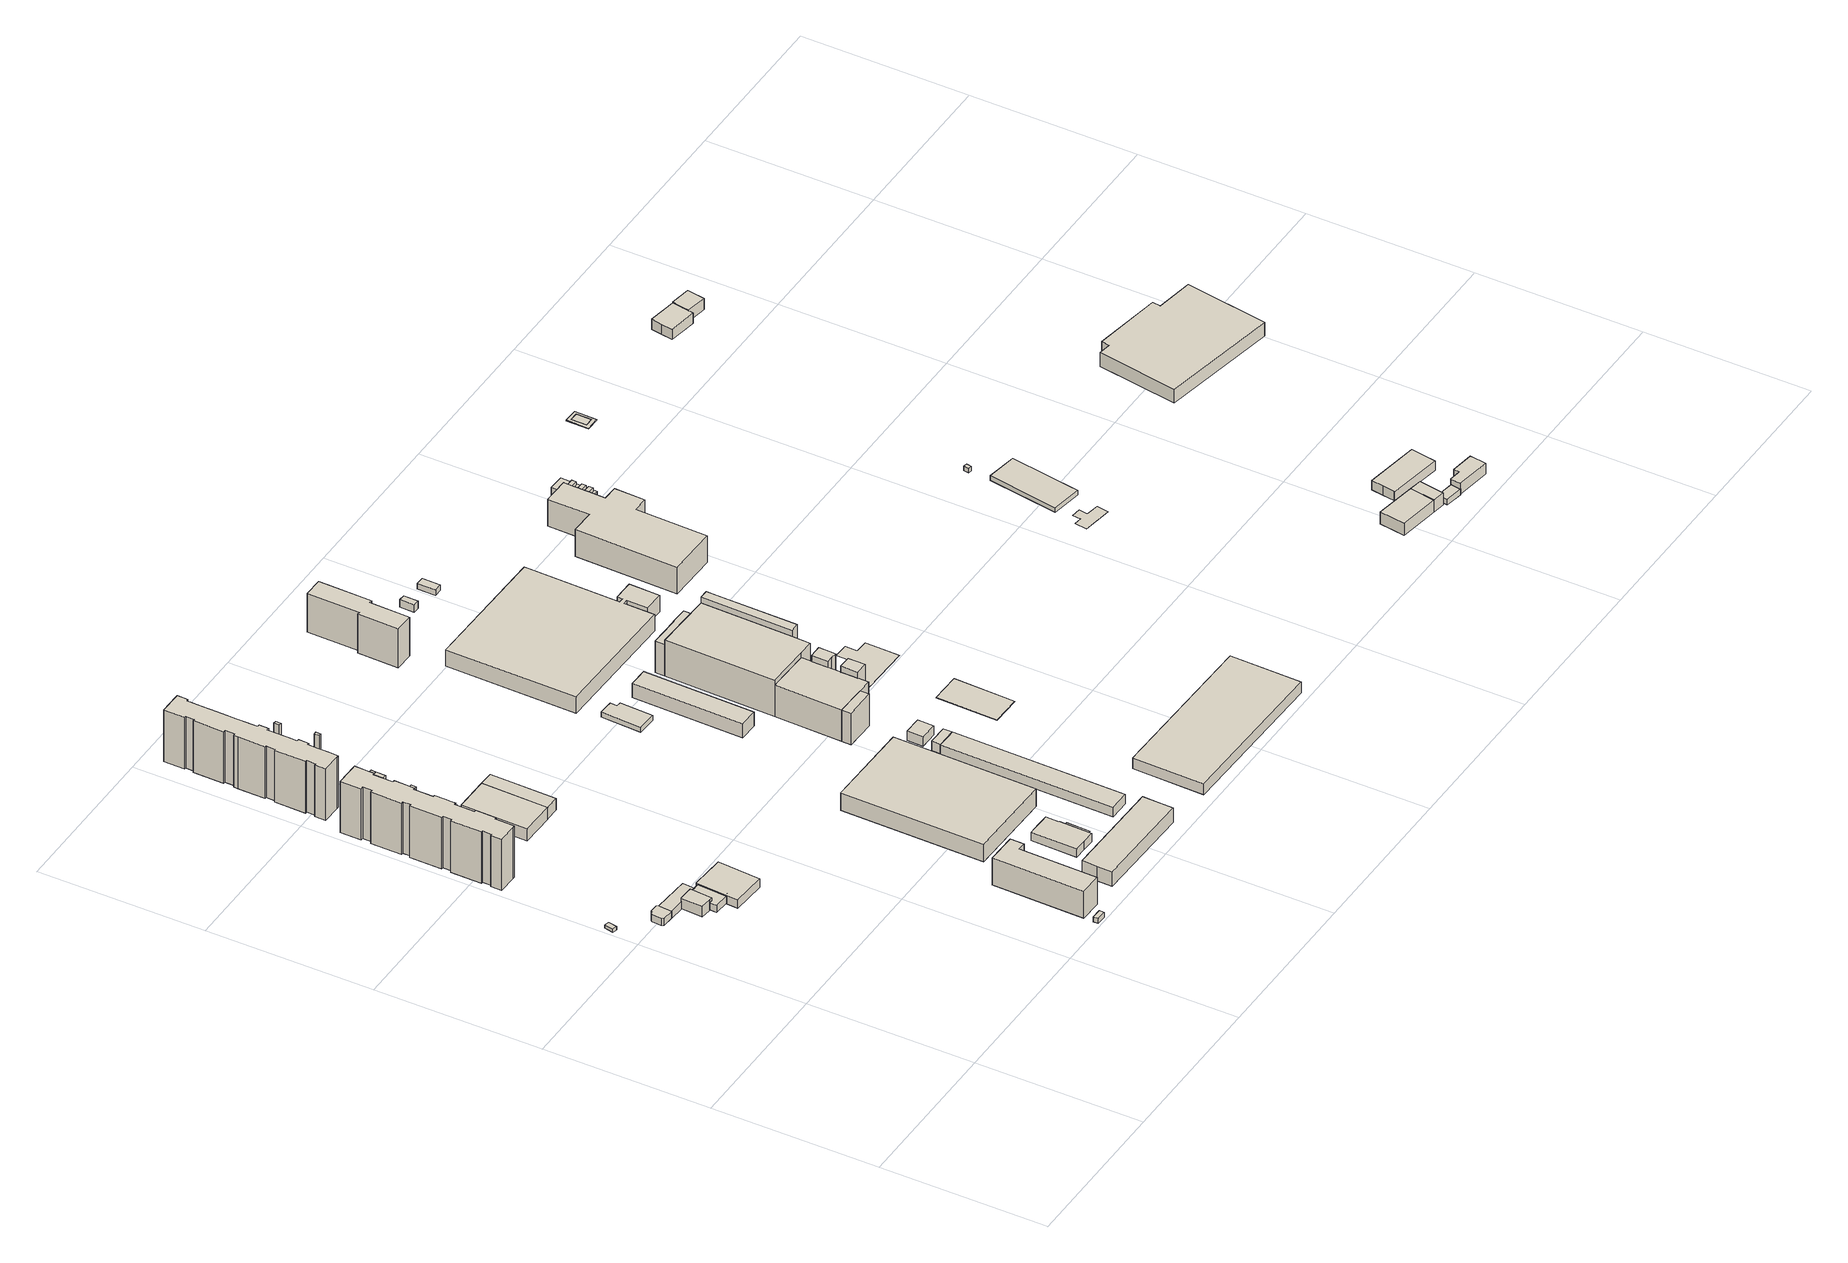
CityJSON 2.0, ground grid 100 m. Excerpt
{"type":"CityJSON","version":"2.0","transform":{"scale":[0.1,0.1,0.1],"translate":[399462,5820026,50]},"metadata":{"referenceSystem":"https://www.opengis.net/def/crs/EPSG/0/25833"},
"CityObjects":{
"building1":{"type":"Building","attributes":{"Gemeindeschluessel":"11000011","BezugspunktDach":"2200","function":"31001_2143","measuredHeight":2.21,"storeysAboveGround":1},"address":[{"country":"Germany","locality":"Berlin","thoroughfareNumber":"47 (1)","thoroughfareName":"Rhinstraße"}],"geometry":[{"type":"Solid","lod":"1","boundaries":[[[[0,1,2,3]],[[4,5,6,7]],[[4,7,3,2]],[[5,4,2,1]],[[6,5,1,0]],[[7,6,0,3]]]]}]},
"building2":{"type":"Building","attributes":{"Gemeindeschluessel":"11000011","BezugspunktDach":"2200","function":"51009_1610","measuredHeight":4.55,"storeysAboveGround":0},"address":[{"country":"Germany","locality":"Berlin"}],"geometry":[{"type":"Solid","lod":"1","boundaries":[[[[8,9,10,11,12,13,14,15,16]],[[17,18,19,20,21,22,23,24,25]],[[17,25,16,15]],[[18,17,15,14]],[[19,18,14,13]],[[20,19,13,12]],[[21,20,12,11]],[[22,21,11,10]],[[23,22,10,9]],[[24,23,9,8]],[[25,24,8,16]]]]}]},
"building3":{"type":"Building","attributes":{"Gemeindeschluessel":"11000011","function":"31001_2130"},"address":[{"country":"Germany","locality":"Berlin","thoroughfareNumber":"47","thoroughfareName":"Rhinstraße"}],"children":["building3-1","building3-2","building3-3","building3-4"]},
"building3-1":{"type":"BuildingPart","attributes":{"BezugspunktDach":"2200","measuredHeight":4.66,"storeysAboveGround":2},"parents":["building3"],"geometry":[{"type":"Solid","lod":"1","boundaries":[[[[26,27,28,29,30,31,32,33,34,35,36,37]],[[38,39,40,41,42,43,44,45,46,47,48,49]],[[38,49,37,50,51,36]],[[39,38,36,35]],[[40,39,35,34]],[[41,40,34,33]],[[42,41,33,32]],[[43,42,32,31]],[[44,43,31,30]],[[45,44,30,29]],[[46,45,29,28]],[[47,46,28,27]],[[48,47,27,26]],[[49,48,26,37]],[[36,51,50,37]]]]}]},
"building3-2":{"type":"BuildingPart","attributes":{"BezugspunktDach":"2200","measuredHeight":4.75,"storeysAboveGround":2},"parents":["building3"],"geometry":[{"type":"MultiSurface","lod":"1","boundaries":[[[52,53,54,55,56,10,9]],[[57,58,59,60,61,62,63]],[[57,63,9,10]],[[58,57,10,56]],[[59,58,56,55]],[[60,59,64,65]],[[61,60,66,67]],[[62,61,53,67,68]],[[63,62,52,9]],[[65,64,55,54]],[[67,66,54,53]],[[68,67,53,52]]]}]},
"building3-3":{"type":"BuildingPart","attributes":{"BezugspunktDach":"2200","measuredHeight":4.59,"storeysAboveGround":2},"parents":["building3"],"geometry":[{"type":"MultiSurface","lod":"1","boundaries":[[[37,36,69,70,71,72,73]],[[74,75,65,64,51,50,76]],[[74,76,73,72]],[[55,54,65,70,69]],[[51,64,69,36]],[[76,50,37,73]],[[75,74,72,71]],[[65,75,77,71,70]],[[64,65,54,55]],[[50,51,36,37]]]}]},
"building3-4":{"type":"BuildingPart","attributes":{"BezugspunktDach":"2200","measuredHeight":6.8,"storeysAboveGround":2},"parents":["building3"],"geometry":[{"type":"MultiSurface","lod":"1","boundaries":[[[78,79,80,81,82,83]],[[68,67,66,84,85,86]],[[68,86,83,82]],[[53,52,82,81]],[[66,54,53,67,81,80]],[[71,70,80,79]],[[84,66,65,75]],[[72,71,79,78]],[[85,84,75,74]],[[86,85,78,83]],[[87,67,68,52,53]],[[67,53,54,66]],[[75,65,70,71]],[[74,75,71,72]]]}]},
"building4":{"type":"Building","attributes":{"Gemeindeschluessel":"11000011","BezugspunktDach":"2200","function":"51009_1610","measuredHeight":26.78,"storeysAboveGround":0},"address":[{"country":"Germany","locality":"Berlin"}],"geometry":[{"type":"Solid","lod":"1","boundaries":[[[[88,89,90,91]],[[92,93,94,95]],[[92,95,91,90]],[[93,92,90,89]],[[94,93,89,88]],[[95,94,88,91]]]]}]},
"building5":{"type":"Building","attributes":{"Gemeindeschluessel":"11000011","BezugspunktDach":"2200","function":"51009_1610","measuredHeight":4.54,"storeysAboveGround":0},"address":[{"country":"Germany","locality":"Berlin"}],"geometry":[{"type":"Solid","lod":"1","boundaries":[[[[29,32,31,30]],[[96,97,98,99]],[[96,99,30,31]],[[97,96,31,32]],[[98,97,32,29]],[[99,98,29,30]]]]}]},
"building6":{"type":"Building","attributes":{"Gemeindeschluessel":"11000011","BezugspunktDach":"2200","function":"31001_1120","measuredHeight":33.83,"storeysAboveGround":11},"address":[{"country":"Germany","locality":"Berlin","thoroughfareNumber":"51, 53, 55, 57","thoroughfareName":"Rhinstraße"}],"geometry":[{"type":"Solid","lod":"1","boundaries":[[[[100,101,102,103,104,105,106,107,108,109,110,111,112,113,114,115,116,117,118,119,120,121,122,123,124,125,126,127,128,129,130,131,132,133,134,135,136,137,138,139,140,141,142,143,144,145,146,147]],[[148,149,150,151,152,153,154,155,156,157,158,159,160,161,162,163,164,165,166,167,168,169,170,171,172,173,174,175,176,177,178,179,180,181,182,183,184,185,186,187,188,189,190,191,192,193,194,195]],[[148,195,147,146]],[[149,148,146,145]],[[150,149,145,144]],[[151,150,144,143]],[[152,151,143,142]],[[153,152,142,141]],[[154,153,141,140]],[[155,154,140,139]],[[156,155,139,138]],[[157,156,138,137]],[[158,157,137,136]],[[159,158,136,135]],[[160,159,135,134]],[[161,160,134,133]],[[162,161,133,132]],[[163,162,132,131]],[[164,163,131,130]],[[165,164,130,129]],[[166,165,129,128]],[[167,166,128,127]],[[168,167,127,126]],[[169,168,126,125]],[[170,169,125,124]],[[171,170,124,123]],[[172,171,123,122]],[[173,172,122,121]],[[174,173,121,120]],[[175,174,120,119]],[[176,175,119,118]],[[177,176,118,117]],[[178,177,117,116]],[[179,178,116,115]],[[180,179,115,114]],[[181,180,114,113]],[[182,181,113,112]],[[183,182,112,111]],[[184,183,111,110]],[[185,184,110,109]],[[186,185,109,108]],[[187,186,108,107]],[[188,187,107,106]],[[189,188,106,105]],[[190,189,105,104]],[[191,190,104,103]],[[192,191,103,102]],[[193,192,102,101]],[[194,193,101,100]],[[195,194,100,147]]]]}]},
"building7":{"type":"Building","attributes":{"Gemeindeschluessel":"11000011","BezugspunktDach":"2200","function":"51009_1610","measuredHeight":31.46,"storeysAboveGround":0},"address":[{"country":"Germany","locality":"Berlin"}],"geometry":[{"type":"Solid","lod":"1","boundaries":[[[[196,197,198,199]],[[200,201,202,203]],[[200,203,199,198]],[[201,200,198,197]],[[202,201,197,196]],[[203,202,196,199]]]]}]},
"building8":{"type":"Building","attributes":{"Gemeindeschluessel":"11000011","BezugspunktDach":"2200","function":"51009_1610","measuredHeight":5.74,"storeysAboveGround":0},"address":[{"country":"Germany","locality":"Berlin"}],"geometry":[{"type":"Solid","lod":"1","boundaries":[[[[204,205,206,207]],[[208,209,210,211]],[[208,211,207,206]],[[209,208,206,205]],[[210,209,205,204]],[[211,210,204,207]]]]}]},
"building9":{"type":"Building","attributes":{"Gemeindeschluessel":"11000011","BezugspunktDach":"2200","function":"51009_1610","measuredHeight":33.7,"storeysAboveGround":0},"address":[{"country":"Germany","locality":"Berlin"}],"geometry":[{"type":"Solid","lod":"1","boundaries":[[[[212,213,119,118]],[[214,215,216,217]],[[214,217,118,119]],[[215,214,119,213]],[[216,215,213,212]],[[217,216,212,118]]]]}]},
"building10":{"type":"Building","attributes":{"Gemeindeschluessel":"11000011","BezugspunktDach":"2200","function":"31001_2520","measuredHeight":33.81,"storeysAboveGround":1},"address":[{"country":"Germany","locality":"Berlin","thoroughfareNumber":"51 (1)","thoroughfareName":"Rhinstraße"}],"geometry":[{"type":"Solid","lod":"1","boundaries":[[[[218,219,220,221,222]],[[223,224,225,226,227]],[[223,227,222,221]],[[224,223,221,220]],[[225,224,220,219]],[[226,225,219,218]],[[227,226,218,222]]]]}]},
"building11":{"type":"Building","attributes":{"Gemeindeschluessel":"11000011","BezugspunktDach":"2200","function":"51009_1610","measuredHeight":33.87,"storeysAboveGround":0},"address":[{"country":"Germany","locality":"Berlin"}],"geometry":[{"type":"Solid","lod":"1","boundaries":[[[[219,228,229,220]],[[168,230,231,169]],[[168,169,220,229]],[[230,168,229,228]],[[231,230,228,219]],[[169,231,219,220]]]]}]},
"building12":{"type":"Building","attributes":{"Gemeindeschluessel":"11000010","BezugspunktDach":"2200","function":"31001_2000","measuredHeight":3.22,"storeysAboveGround":1},"address":[{"country":"Germany","locality":"Berlin","thoroughfareNumber":"64 (12)","thoroughfareName":"Rhinstraße"}],"geometry":[{"type":"Solid","lod":"1","boundaries":[[[[232,233,234,235]],[[236,237,238,239]],[[236,239,235,234]],[[237,236,234,233]],[[238,237,233,232]],[[239,238,232,235]]]]}]},
"building13":{"type":"Building","attributes":{"Gemeindeschluessel":"11000011","BezugspunktDach":"2200","function":"51009_1610","measuredHeight":41.25,"storeysAboveGround":0},"address":[{"country":"Germany","locality":"Berlin"}],"geometry":[{"type":"Solid","lod":"1","boundaries":[[[[240,241,242,243]],[[244,245,246,247]],[[244,247,243,242]],[[245,244,242,241]],[[246,245,241,240]],[[247,246,240,243]]]]}]},
"building14":{"type":"Building","attributes":{"Gemeindeschluessel":"11000011","BezugspunktDach":"2200","function":"31001_1120","measuredHeight":34.05,"storeysAboveGround":11},"address":[{"country":"Germany","locality":"Berlin","thoroughfareNumber":"71, 73, 75, 77","thoroughfareName":"Rhinstraße"}],"geometry":[{"type":"MultiSurface","lod":"1","boundaries":[[[248,249,250,251,252,253,254,255,256,257,258,259,260,261,262,263,264,265,266,267,268,269,270,271,272,273,274,275,276,277,278,279,280,281,282,283,284,285,286,287,288,289,290,291]],[[292,293,294,295,296,297,298,299,300,301,302,303,304,305,306,307,308,309,310,311,312,313,314,315,316,317,318,319,320,321,322,323,324,325,326,327,328,329,330,331,332,333,334,335]],[[292,335,291,290]],[[293,292,290,289]],[[294,293,289,288]],[[295,294,288,287]],[[296,295,287,286]],[[297,296,286,285]],[[298,297,285,284]],[[299,298,284,283]],[[300,299,283,282]],[[301,300,282,281]],[[302,301,281,280]],[[303,302,280,279]],[[304,303,279,278]],[[305,304,278,277]],[[306,305,277,276]],[[307,306,276,275]],[[308,307,275,274]],[[309,308,274,273]],[[310,309,273,272]],[[311,310,272,271]],[[312,311,271,270]],[[313,312,270,269]],[[314,313,269,268]],[[315,314,268,267]],[[316,315,267,266]],[[317,316,266,265]],[[318,317,265,264]],[[319,318,264,263]],[[320,319,263,262]],[[321,320,262,261]],[[322,321,261,260]],[[323,322,260,259]],[[324,259,258]],[[325,324,258,257]],[[326,325,257,256]],[[327,326,256,255]],[[328,327,255,254]],[[329,328,254,253]],[[330,329,253,252]],[[331,330,252,251]],[[332,331,251,250]],[[333,332,250,249]],[[334,333,249,248]],[[335,334,248,291]]]}]},
"building15":{"type":"Building","attributes":{"Gemeindeschluessel":"11000010","BezugspunktDach":"2200","function":"31001_2100","measuredHeight":17.52,"storeysAboveGround":5},"address":[{"country":"Germany","locality":"Berlin","thoroughfareNumber":"66","thoroughfareName":"Rhinstraße"}],"geometry":[{"type":"Solid","lod":"1","boundaries":[[[[336,337,338,339,340,341]],[[342,343,344,345,346,347]],[[342,347,341,340]],[[343,342,340,339]],[[344,343,339,338]],[[345,344,338,337]],[[346,345,337,336]],[[347,346,336,341]]]]}]},
"building16":{"type":"Building","attributes":{"Gemeindeschluessel":"11000011","BezugspunktDach":"2200","function":"51009_1610","measuredHeight":38.99,"storeysAboveGround":0},"address":[{"country":"Germany","locality":"Berlin"}],"geometry":[{"type":"Solid","lod":"1","boundaries":[[[[348,349,350,351]],[[352,353,354,355]],[[352,355,351,350]],[[353,352,350,349]],[[354,353,349,348]],[[355,354,348,351]]]]}]},
"building17":{"type":"Building","attributes":{"Gemeindeschluessel":"11000011","function":"31001_2054"},"address":[{"country":"Germany","locality":"Berlin","thoroughfareNumber":"49","thoroughfareName":"Rhinstraße"}],"children":["building17-1","building17-2"]},
"building17-1":{"type":"BuildingPart","attributes":{"BezugspunktDach":"2200","measuredHeight":7.54,"storeysAboveGround":2},"parents":["building17"],"geometry":[{"type":"Solid","lod":"1","boundaries":[[[[356,357,358,359]],[[360,361,362,363]],[[361,360,358,357]],[[362,361,357,356]],[[363,362,356,359]],[[363,359,358,360]]]]}]},
"building17-2":{"type":"BuildingPart","attributes":{"BezugspunktDach":"2200","measuredHeight":7.82,"storeysAboveGround":2},"parents":["building17"],"geometry":[{"type":"MultiSurface","lod":"1","boundaries":[[[359,358,364,365]],[[366,367,368,369]],[[366,369,365,364]],[[367,366,364,358]],[[368,367,360,363]],[[369,368,359,365]],[[363,360,358,359]]]}]},
"building18":{"type":"Building","attributes":{"Gemeindeschluessel":"11000010","BezugspunktDach":"2200","function":"31001_2100","measuredHeight":10.43,"storeysAboveGround":1},"address":[{"country":"Germany","locality":"Berlin","thoroughfareNumber":"66 (3)","thoroughfareName":"Rhinstraße"}],"geometry":[{"type":"Solid","lod":"1","boundaries":[[[[370,371,372,373,374,375]],[[376,377,378,379,380,381]],[[376,381,375,374]],[[377,376,374,373]],[[378,377,373,372]],[[379,378,372,371]],[[380,379,371,370]],[[381,380,370,375]]]]}]},
"building19":{"type":"Building","attributes":{"Gemeindeschluessel":"11000010","function":"31001_2100"},"address":[{"country":"Germany","locality":"Berlin","thoroughfareNumber":"66 (4)","thoroughfareName":"Rhinstraße"}],"children":["building19-1","building19-2"]},
"building19-1":{"type":"BuildingPart","attributes":{"BezugspunktDach":"2200","measuredHeight":6.29,"storeysAboveGround":1},"parents":["building19"],"geometry":[{"type":"Solid","lod":"1","boundaries":[[[[382,383,384,385,386,387,388,389,390]],[[391,392,393,394,395,396,397,398,399]],[[391,399,390,389]],[[392,391,389,388]],[[393,392,388,387]],[[394,393,387,386]],[[395,394,386,385]],[[396,400,401,395,385,384]],[[397,396,384,383]],[[398,397,383,382]],[[399,398,382,390]],[[395,401,400,396]]]]}]},
"building19-2":{"type":"BuildingPart","attributes":{"BezugspunktDach":"2200","measuredHeight":0.17,"storeysAboveGround":1},"parents":["building19"],"geometry":[{"type":"Solid","lod":"1","boundaries":[[[[402,403,401,400]],[[395,404,405,396]],[[404,395,401,403]],[[405,404,403,402]],[[396,405,402,400]],[[396,400,401,395]]]]}]},
"building20":{"type":"Building","attributes":{"Gemeindeschluessel":"11000010","BezugspunktDach":"2200","function":"31001_2100","measuredHeight":11.47,"storeysAboveGround":1},"address":[{"country":"Germany","locality":"Berlin","thoroughfareNumber":"70 (30)","thoroughfareName":"Rhinstraße"}],"geometry":[{"type":"Solid","lod":"1","boundaries":[[[[406,407,408,409]],[[410,411,412,413]],[[410,413,409,408]],[[411,410,408,407]],[[412,411,407,406]],[[413,412,406,409]]]]}]},
"building21":{"type":"Building","attributes":{"Gemeindeschluessel":"11000010","function":"31001_2100"},"address":[{"country":"Germany","locality":"Berlin","thoroughfareNumber":"70 (32)","thoroughfareName":"Rhinstraße"}],"children":["building21-1","building21-2"]},
"building21-1":{"type":"BuildingPart","attributes":{"BezugspunktDach":"2200","measuredHeight":6.16,"storeysAboveGround":2},"parents":["building21"],"geometry":[{"type":"Solid","lod":"1","boundaries":[[[[414,415,416,417]],[[418,419,420,421]],[[418,421,417,416]],[[419,418,416,415]],[[420,419,415,414]],[[421,420,414,417]]]]}]},
"building21-2":{"type":"BuildingPart","attributes":{"BezugspunktDach":"2200","measuredHeight":6.32,"storeysAboveGround":2},"parents":["building21"],"geometry":[{"type":"MultiSurface","lod":"1","boundaries":[[[422,414,417,423,424]],[[425,426,427,428,429]],[[425,429,424,423]],[[426,425,423,417]],[[427,426,421,420]],[[428,427,414,422]],[[429,428,422,424]],[[420,421,417,414]]]}]},
"building22":{"type":"Building","attributes":{"Gemeindeschluessel":"11000010","BezugspunktDach":"2200","function":"31001_2000","measuredHeight":3.33,"storeysAboveGround":1},"address":[{"country":"Germany","locality":"Berlin","thoroughfareNumber":"70 (10)","thoroughfareName":"Rhinstraße"}],"geometry":[{"type":"Solid","lod":"1","boundaries":[[[[430,431,432,433,434,435]],[[436,437,438,439,440,441]],[[436,441,435,434]],[[437,436,434,433]],[[438,437,433,432]],[[439,438,432,431]],[[440,439,431,430]],[[441,440,430,435]]]]}]},
"building23":{"type":"Building","attributes":{"Gemeindeschluessel":"11000010","BezugspunktDach":"2200","function":"31001_2100","measuredHeight":9.22,"storeysAboveGround":1},"address":[{"country":"Germany","locality":"Berlin","thoroughfareNumber":"70 (5)","thoroughfareName":"Rhinstraße"}],"geometry":[{"type":"Solid","lod":"1","boundaries":[[[[442,443,444,445]],[[446,447,448,449]],[[446,449,445,444]],[[447,446,444,443]],[[448,447,443,442]],[[449,448,442,445]]]]}]},
"building24":{"type":"Building","attributes":{"Gemeindeschluessel":"11000010","BezugspunktDach":"2200","function":"31001_2523","measuredHeight":6.08,"storeysAboveGround":1},"address":[{"country":"Germany","locality":"Berlin","thoroughfareNumber":"70 (31)","thoroughfareName":"Rhinstraße"}],"geometry":[{"type":"Solid","lod":"1","boundaries":[[[[450,451,452,453]],[[454,455,456,457]],[[454,457,453,452]],[[455,454,452,451]],[[456,455,451,450]],[[457,456,450,453]]]]}]},
"building25":{"type":"Building","attributes":{"Gemeindeschluessel":"11000010","BezugspunktDach":"2200","function":"31001_2100","measuredHeight":25.6,"storeysAboveGround":8},"address":[{"country":"Germany","locality":"Berlin","thoroughfareNumber":"72","thoroughfareName":"Rhinstraße"}],"geometry":[{"type":"Solid","lod":"1","boundaries":[[[[458,459,460,461,462,463,464,465,466]],[[467,468,469,470,471,472,473,474,475]],[[467,475,466,465]],[[468,467,465,464]],[[469,468,464,463]],[[470,469,463,462]],[[471,470,462,461]],[[472,471,461,460]],[[473,472,460,459]],[[474,473,459,458]],[[475,474,458,466]]]]}]},
"building26":{"type":"Building","attributes":{"Gemeindeschluessel":"11000010","BezugspunktDach":"2200","function":"51009_1610","measuredHeight":2.97,"storeysAboveGround":0},"address":[{"country":"Germany","locality":"Berlin"}],"geometry":[{"type":"Solid","lod":"1","boundaries":[[[[476,477,478,479]],[[480,481,482,483]],[[480,483,479,478]],[[481,480,478,477]],[[482,481,477,476]],[[483,482,476,479]]]]}]},
"building27":{"type":"Building","attributes":{"Gemeindeschluessel":"11000010","function":"31001_2100"},"address":[{"country":"Germany","locality":"Berlin","thoroughfareNumber":"70 (1)","thoroughfareName":"Rhinstraße"}],"children":["building27-1","building27-2","building27-3","building27-4","building27-5","building27-6","building27-7"]},
"building27-1":{"type":"BuildingPart","attributes":{"BezugspunktDach":"2200","measuredHeight":23.74,"storeysAboveGround":1},"parents":["building27"],"geometry":[{"type":"MultiSurface","lod":"1","boundaries":[[[484,485,486,487,488,489,490]],[[491,492,493,494,495,496,497]],[[491,497,490,489]],[[498,499,491,489,488]],[[493,492,488,487]],[[495,494,486,485]],[[496,495,485,484]],[[500,501,496,484,490]],[[492,491,499,498]],[[494,493,487,486]],[[497,496,501,500]]]}]},
"building27-2":{"type":"BuildingPart","attributes":{"BezugspunktDach":"2200","measuredHeight":27.8,"storeysAboveGround":1},"parents":["building27"],"geometry":[{"type":"MultiSurface","lod":"1","boundaries":[[[502,503,504,505,506,507]],[[493,508,509,510,511,494]],[[487,486,507,506]],[[508,493,506,505]],[[509,508,505,504]],[[510,509,504,503]],[[511,510,503,502]],[[494,511,502,507]],[[493,494,486,487]]]}]},
"building27-3":{"type":"BuildingPart","attributes":{"BezugspunktDach":"2200","measuredHeight":20.97,"storeysAboveGround":1},"parents":["building27"],"geometry":[{"type":"Solid","lod":"1","boundaries":[[[[498,512,513,514,515,499]],[[516,517,518,519,492,491]],[[516,491,499,515]],[[517,516,515,514]],[[518,517,514,513]],[[519,518,513,512]],[[492,519,512,498]],[[492,498,499,491]]]]}]},
"building27-4":{"type":"BuildingPart","attributes":{"BezugspunktDach":"2200","measuredHeight":20.88,"storeysAboveGround":1},"parents":["building27"],"geometry":[{"type":"Solid","lod":"1","boundaries":[[[[520,521,522,523]],[[524,525,526,527]],[[524,527,523,522]],[[526,525,521,520]],[[527,526,520,523]],[[525,524,522,521]]]]}]},
"building27-5":{"type":"BuildingPart","attributes":{"BezugspunktDach":"2200","measuredHeight":24.6,"storeysAboveGround":1},"parents":["building27"],"geometry":[{"type":"MultiSurface","lod":"1","boundaries":[[[528,529,530,531]],[[532,533,534,535]],[[532,536,537,535,531,530]],[[533,532,530,529]],[[534,533,529,528]],[[535,534,528,531]],[[535,537,531]],[[535,537,536,532]]]}]},
"building27-6":{"type":"BuildingPart","attributes":{"BezugspunktDach":"2200","measuredHeight":25.73,"storeysAboveGround":1},"parents":["building27"],"geometry":[{"type":"MultiSurface","lod":"1","boundaries":[[[538,539,540,541,542]],[[543,544,545,546,547]],[[548,549,542,541]],[[544,543,541,540]],[[545,544,540,539]],[[546,545,539,538]],[[547,546,538,542]],[[543,547,550,549,548]]]}]},
"building27-7":{"type":"BuildingPart","attributes":{"BezugspunktDach":"2200","measuredHeight":20.88,"storeysAboveGround":1},"parents":["building27"],"geometry":[{"type":"MultiSurface","lod":"1","boundaries":[[[521,551,537,536,552,549,548,501,500,522]],[[497,496,543,547,553,532,535,554,525,524]],[[497,524,522,500]],[[543,496,501,548]],[[553,549,552]],[[532,553,552,536]],[[554,535,537,551]],[[525,554,551,521]],[[497,500,501,496]],[[547,543,548,549]],[[532,536,537,535]],[[524,525,521,522]]]}]},
"building28":{"type":"Building","attributes":{"Gemeindeschluessel":"11000010","BezugspunktDach":"2200","function":"31001_2100","measuredHeight":10.73,"storeysAboveGround":1},"address":[{"country":"Germany","locality":"Berlin","thoroughfareNumber":"70","thoroughfareName":"Rhinstraße"}],"geometry":[{"type":"Solid","lod":"1","boundaries":[[[[555,556,557,558,559,560,561,562,563,564,565,566]],[[567,568,569,570,571,572,573,574,575,576,577,578]],[[567,578,566,565]],[[568,567,565,564]],[[569,568,564,563]],[[570,569,563,562]],[[571,570,562,561]],[[572,571,561,560]],[[573,572,560,559]],[[574,573,559,558]],[[575,574,558,557]],[[576,575,557,556]],[[577,576,556,555]],[[578,577,555,566]]]]}]},
"building29":{"type":"Building","attributes":{"Gemeindeschluessel":"11000010","BezugspunktDach":"2200","function":"31001_2100","measuredHeight":0.297,"storeysAboveGround":1},"address":[{"country":"Germany","locality":"Berlin","thoroughfareNumber":"70 (33)","thoroughfareName":"Rhinstraße"}],"geometry":[{"type":"Solid","lod":"1","boundaries":[[[[579,580,581,582]],[[583,584,585,586]],[[583,586,582,581]],[[584,583,581,580]],[[585,584,580,579]],[[586,585,579,582]]]]}]},
"building30":{"type":"Building","attributes":{"Gemeindeschluessel":"11000010","BezugspunktDach":"2200","function":"31001_2100","measuredHeight":7.09,"storeysAboveGround":1},"address":[{"country":"Germany","locality":"Berlin","thoroughfareNumber":"66 (2)","thoroughfareName":"Rhinstraße"}],"geometry":[{"type":"Solid","lod":"1","boundaries":[[[[587,588,589,590]],[[591,592,593,594]],[[591,594,590,589]],[[592,591,589,588]],[[593,592,588,587]],[[594,593,587,590]]]]}]},
"building31":{"type":"Building","attributes":{"Gemeindeschluessel":"11000010","BezugspunktDach":"2200","function":"31001_2000","measuredHeight":4.85,"storeysAboveGround":1},"address":[{"country":"Germany","locality":"Berlin","thoroughfareNumber":"70 (25)","thoroughfareName":"Rhinstraße"}],"geometry":[{"type":"Solid","lod":"1","boundaries":[[[[595,596,597,598]],[[599,600,601,602]],[[599,602,598,597]],[[600,599,597,596]],[[601,600,596,595]],[[602,601,595,598]]]]}]},
"building32":{"type":"Building","attributes":{"Gemeindeschluessel":"11000010","BezugspunktDach":"2200","function":"31001_2100","measuredHeight":0.09,"storeysAboveGround":1},"address":[{"country":"Germany","locality":"Berlin","thoroughfareNumber":"70 (4)","thoroughfareName":"Rhinstraße"}],"geometry":[{"type":"Solid","lod":"1","boundaries":[[[[603,604,605,606,607,608,609,610,611,612]],[[613,614,615,616,617,618,619,620,621,622]],[[613,622,612,611]],[[614,613,611,610]],[[615,614,610,609]],[[616,615,609,608]],[[617,616,608,607]],[[618,617,607,606]],[[619,618,606,605]],[[620,619,605,604]],[[621,620,604,603]],[[622,621,603,612]]]]}]},
"building33":{"type":"Building","attributes":{"Gemeindeschluessel":"11000010","BezugspunktDach":"2200","function":"51009_1610","measuredHeight":0.39,"storeysAboveGround":0},"address":[{"country":"Germany","locality":"Berlin"}],"geometry":[{"type":"Solid","lod":"1","boundaries":[[[[623,624,625,626]],[[509,627,628,510]],[[509,510,626,625]],[[627,509,625,624]],[[628,627,624,623]],[[510,628,623,626]]]]}]},
"building34":{"type":"Building","attributes":{"Gemeindeschluessel":"11000010","BezugspunktDach":"2200","function":"31001_2000","measuredHeight":4.83,"storeysAboveGround":1},"address":[{"country":"Germany","locality":"Berlin","thoroughfareNumber":"70 (14)","thoroughfareName":"Rhinstraße"}],"geometry":[{"type":"Solid","lod":"1","boundaries":[[[[629,630,631,632,633,634]],[[635,636,637,638,639,640]],[[635,640,634,633]],[[636,635,633,632]],[[637,636,632,631]],[[638,637,631,630]],[[639,638,630,629]],[[640,639,629,634]]]]}]},
"building35":{"type":"Building","attributes":{"Gemeindeschluessel":"11000010","BezugspunktDach":"2200","function":"31001_2000","measuredHeight":3.7,"storeysAboveGround":1},"address":[{"country":"Germany","locality":"Berlin","thoroughfareNumber":"70 (24)","thoroughfareName":"Rhinstraße"}],"geometry":[{"type":"Solid","lod":"1","boundaries":[[[[641,642,643,644]],[[645,646,647,648]],[[645,648,644,643]],[[646,645,643,642]],[[647,646,642,641]],[[648,647,641,644]]]]}]},
"building36":{"type":"Building","attributes":{"name":"Umspannwerk Lichtenberg","Gemeindeschluessel":"11000010","function":"31001_2522"},"address":[{"country":"Germany","locality":"Berlin","thoroughfareNumber":"26A","thoroughfareName":"Allee der Kosmonauten"}],"children":["building36-1","building36-2"]},
"building36-1":{"type":"BuildingPart","attributes":{"BezugspunktDach":"2200","measuredHeight":17.63,"storeysAboveGround":5},"parents":["building36"],"geometry":[{"type":"MultiSurface","lod":"1","boundaries":[[[649,650,651,652,653,654,655,656,657,658,659,660,661,662,663,664,665,666]],[[667,668,669,670,671,672,673,674,675,676,677,678,679,680,681,682,683,684]],[[667,684,666,665]],[[668,667,665,664]],[[669,668,664,663]],[[670,669,663,662]],[[685,686,662,661]],[[671,670,687,688]],[[689,685,661,660]],[[672,671,688,690]],[[691,689,660,659]],[[673,672,692,690,693]],[[694,691,695,659,658]],[[674,673,693,696]],[[697,694,658,657]],[[675,674,698,696,699]],[[700,701,697,657,656]],[[702,676,675,699,703]],[[704,705,677,676,656,655],[702,705,704,700]],[[706,704,705,707,678,677,655,654]],[[679,678,654,653]],[[680,679,653,652]],[[681,680,652,651]],[[682,681,651,650]],[[683,682,650,649]],[[684,683,649,666]],[[688,687,686,685]],[[690,688,685,689]],[[693,690,692,689,691]],[[708,696,694]],[[699,696,698,694,697]],[[702,703,701,700]],[[704,705,702,700]],[[707,705,704,706]]]}]},
"building36-2":{"type":"BuildingPart","attributes":{"BezugspunktDach":"2200","measuredHeight":13.91,"storeysAboveGround":5},"parents":["building36"],"geometry":[{"type":"MultiSurface","lod":"1","boundaries":[[[685,689,691,694,697,701,700,704,706,709,710,711,712,713,714,686]],[[715,716,717,718,719,720,707,705,702,703,699,696,693,690,688,687]],[[715,687,686,714]],[[716,715,714,713]],[[717,716,713,712]],[[718,717,712,711]],[[719,718,711,710]],[[720,719,710,709]],[[707,720,709,706]],[[707,706,704,705]],[[702,705,721,704,700]],[[703,702,722,700,701]],[[703,701,697,699]],[[698,696,699,697,694]],[[693,696,694,691]],[[690,693,691,689]],[[690,692,689,685,688]],[[687,688,685,686]]]}]},
"building37":{"type":"Building","attributes":{"Gemeindeschluessel":"11000010","BezugspunktDach":"2200","function":"51009_1610","measuredHeight":13.96,"storeysAboveGround":0},"address":[{"country":"Germany","locality":"Berlin"}],"geometry":[{"type":"Solid","lod":"1","boundaries":[[[[723,724,725,726]],[[702,727,728,705]],[[702,705,726,725]],[[727,702,725,724]],[[728,727,724,723]],[[705,728,723,726]]]]}]},
"building38":{"type":"Building","attributes":{"Gemeindeschluessel":"11000010","BezugspunktDach":"2200","function":"51009_1610","measuredHeight":13.9,"storeysAboveGround":0},"address":[{"country":"Germany","locality":"Berlin"}],"geometry":[{"type":"Solid","lod":"1","boundaries":[[[[729,730,731,732]],[[696,733,734,699]],[[696,699,732,731]],[[733,696,731,730]],[[734,733,730,729]],[[699,734,729,732]]]]}]},
"building39":{"type":"Building","attributes":{"Gemeindeschluessel":"11000010","BezugspunktDach":"2200","function":"51009_1610","measuredHeight":13.87,"storeysAboveGround":0},"address":[{"country":"Germany","locality":"Berlin"}],"geometry":[{"type":"Solid","lod":"1","boundaries":[[[[735,736,737,738]],[[739,740,741,742]],[[739,742,738,737]],[[740,739,737,736]],[[741,740,736,735]],[[742,741,735,738]]]]}]},
"building40":{"type":"Building","attributes":{"Gemeindeschluessel":"11000010","BezugspunktDach":"2200","function":"31001_2000","measuredHeight":0.042,"storeysAboveGround":1},"address":[{"country":"Germany","locality":"Berlin","thoroughfareNumber":"70 (26)","thoroughfareName":"Rhinstraße"}],"geometry":[{"type":"Solid","lod":"1","boundaries":[[[[743,744,745,746,747,748,749,750]],[[751,752,753,754,755,756,757,758]],[[751,758,750,749]],[[752,751,749,748]],[[753,752,748,747]],[[754,753,747,746]],[[755,754,746,745]],[[756,755,745,744]],[[757,756,744,743]],[[758,757,743,750]]]]}]},
"building41":{"type":"Building","attributes":{"Gemeindeschluessel":"11000010","BezugspunktDach":"2200","function":"31001_2100","measuredHeight":3,"storeysAboveGround":1},"address":[{"country":"Germany","locality":"Berlin","thoroughfareNumber":"70 (19)","thoroughfareName":"Rhinstraße"}],"geometry":[{"type":"Solid","lod":"1","boundaries":[[[[759,760,761,762]],[[763,764,765,766]],[[763,766,762,761]],[[764,763,761,760]],[[765,764,760,759]],[[766,765,759,762]]]]}]},
"building42":{"type":"Building","attributes":{"Gemeindeschluessel":"11000010","BezugspunktDach":"2200","function":"51009_1610","measuredHeight":0.357,"storeysAboveGround":0},"address":[{"country":"Germany","locality":"Berlin"}],"geometry":[{"type":"Solid","lod":"1","boundaries":[[[[767,768,769,770],[771,772,773,774]],[[775,776,777,778],[779,780,781,782]],[[775,778,770,769]],[[776,775,769,768]],[[777,776,768,767]],[[778,777,767,770]],[[779,782,774,773]],[[780,779,773,772]],[[781,780,772,771]],[[782,781,771,774]]]]}]},
"building43":{"type":"Building","attributes":{"Gemeindeschluessel":"11000010","BezugspunktDach":"2200","function":"31001_2000","measuredHeight":0.298,"storeysAboveGround":1},"address":[{"country":"Germany","locality":"Berlin","thoroughfareNumber":"26B (1)","thoroughfareName":"Allee der Kosmonauten"}],"geometry":[{"type":"Solid","lod":"1","boundaries":[[[[771,774,773,772]],[[783,784,785,786]],[[783,786,772,773]],[[784,783,773,774]],[[785,784,774,771]],[[786,785,771,772]]]]}]},
"building44":{"type":"Building","attributes":{"Gemeindeschluessel":"11000010","BezugspunktDach":"2200","function":"31001_2000","measuredHeight":3,"storeysAboveGround":1},"address":[{"country":"Germany","locality":"Berlin","thoroughfareNumber":"70 (29)","thoroughfareName":"Rhinstraße"}],"geometry":[{"type":"Solid","lod":"1","boundaries":[[[[787,788,789,790]],[[791,792,793,794]],[[791,794,790,789]],[[792,791,789,788]],[[793,792,788,787]],[[794,793,787,790]]]]}]},
"building45":{"type":"Building","attributes":{"Gemeindeschluessel":"11000010","function":"31001_2120"},"address":[{"country":"Germany","locality":"Berlin","thoroughfareNumber":"79A","thoroughfareName":"Zur Alten Börse"}],"children":["building45-1","building45-2"]},
"building45-1":{"type":"BuildingPart","attributes":{"BezugspunktDach":"2200","measuredHeight":7.63,"storeysAboveGround":2},"parents":["building45"],"geometry":[{"type":"Solid","lod":"1","boundaries":[[[[795,796,797,798]],[[799,800,801,802]],[[800,799,797,796]],[[801,800,796,795]],[[802,801,795,798]],[[799,802,798,797]]]]}]},
"building45-2":{"type":"BuildingPart","attributes":{"BezugspunktDach":"2200","measuredHeight":7.75,"storeysAboveGround":2},"parents":["building45"],"geometry":[{"type":"MultiSurface","lod":"1","boundaries":[[[798,797,803,804]],[[805,806,807,808]],[[805,808,804,803]],[[806,805,803,797]],[[807,806,799,802]],[[808,807,798,804]],[[802,799,797,798]]]}]},
"building46":{"type":"Building","attributes":{"Gemeindeschluessel":"11000010","BezugspunktDach":"2200","function":"31001_2100","measuredHeight":6.3,"storeysAboveGround":1},"address":[{"country":"Germany","locality":"Berlin","thoroughfareNumber":"81","thoroughfareName":"Zur Alten Börse"}],"geometry":[{"type":"Solid","lod":"1","boundaries":[[[[809,810,811,812,813,814,815,816]],[[817,818,819,820,821,822,823,824]],[[817,824,816,815]],[[818,817,815,814]],[[819,818,814,813]],[[820,819,813,812]],[[821,820,812,811]],[[822,821,811,810]],[[823,822,810,809]],[[824,823,809,816]]]]}]},
"building47":{"type":"Building","attributes":{"Gemeindeschluessel":"11000010","function":"31001_2120"},"address":[{"country":"Germany","locality":"Berlin","thoroughfareNumber":"79B","thoroughfareName":"Zur Alten Börse"}],"children":["building47-1","building47-2"]},
"building47-1":{"type":"BuildingPart","attributes":{"BezugspunktDach":"2200","measuredHeight":7.25,"storeysAboveGround":2},"parents":["building47"],"geometry":[{"type":"MultiSurface","lod":"1","boundaries":[[[825,826,827,828,829,830,831]],[[832,833,834,835,836,837,838]],[[839,840,831,830]],[[832,838,832,841]],[[833,832,830,829]],[[834,833,829,828]],[[835,834,828,827]],[[836,835,827,826]],[[837,836,826,825]],[[838,837,825,831]],[[841,832,838,840,839]]]}]},
"building47-2":{"type":"BuildingPart","attributes":{"BezugspunktDach":"2200","measuredHeight":3.67,"storeysAboveGround":2},"parents":["building47"],"geometry":[{"type":"MultiSurface","lod":"1","boundaries":[[[842,840,839,843,844]],[[845,832,838,846,847]],[[845,847,844,843]],[[832,845,843,839]],[[846,838,840,842]],[[847,846,842,844]],[[832,848,839,840,838]]]}]},
"building48":{"type":"Building","attributes":{"Gemeindeschluessel":"11000010","function":"31001_2500"},"address":[{"country":"Germany","locality":"Berlin","thoroughfareNumber":"70 (20)","thoroughfareName":"Rhinstraße"}],"children":["building48-1","building48-2"]},
"building48-1":{"type":"BuildingPart","attributes":{"BezugspunktDach":"2200","measuredHeight":7.55,"storeysAboveGround":1},"parents":["building48"],"geometry":[{"type":"MultiSurface","lod":"1","boundaries":[[[849,850,851,852,853,854]],[[855,856,857,858,859,860]],[[855,860,854,853]],[[856,855,853,852]],[[857,856,852,851]],[[859,858,861,862,863,849]],[[860,859,849,854]],[[858,864,865,850]],[[857,851,865,864]],[[863,862,861,866]],[[850,866,861,858]]]}]},
"building48-2":{"type":"BuildingPart","attributes":{"BezugspunktDach":"2200","measuredHeight":9.12,"storeysAboveGround":1},"parents":["building48"],"geometry":[{"type":"MultiSurface","lod":"1","boundaries":[[[867,868,869,870,871,872,873,874]],[[861,864,857,875,876,877,878,862]],[[866,863,874,873]],[[865,850,866,861,873,872]],[[851,865,864,872,871]],[[875,857,871,870]],[[876,875,870,869]],[[877,876,869,868]],[[878,877,868,867]],[[862,878,867,874]],[[861,862,863,866]],[[864,858,850,865]],[[858,861,866,850]],[[857,864,865,851]]]}]},
"building49":{"type":"Building","attributes":{"Gemeindeschluessel":"11000010","BezugspunktDach":"2200","function":"31001_2100","measuredHeight":9.12,"storeysAboveGround":1},"address":[{"country":"Germany","locality":"Berlin","thoroughfareNumber":"83","thoroughfareName":"Zur Alten Börse"}],"geometry":[{"type":"Solid","lod":"1","boundaries":[[[[879,880,881,882,883,884,885,886]],[[887,888,889,890,891,892,893,894]],[[887,894,886,885]],[[888,887,885,884]],[[889,888,884,883]],[[890,889,883,882]],[[891,890,882,881]],[[892,891,881,880]],[[893,892,880,879]],[[894,893,879,886]]]]}]}
},
"vertices":[
[34,2145,45],[45,2199,45],[17,2204,45],[6,2151,45],[17,2204,23],[45,2199,23],[34,2145,23],[6,2151,23],
[190,1951,68],[259,1946,68],[265,2026,68],[260,2037,68],[212,2039,68],[205,2030,68],[195,2031,68],[184,2022,68],[180,1962,68],[184,2022,22],[195,2031,22],[205,2030,22],[212,2039,22],[260,2037,22],[265,2026,22],[259,1946,22],[190,1951,22],[180,1962,22],
[514,1758,73],[515,1761,73],[524,1765,73],[532,1890,73],[522,1896,73],[524,1918,73],[534,1922,73],[534,1925,73],[525,1929,73],[525,1933,73],[515,1933,73],[504,1758,73],[515,1933,26],[525,1933,26],[525,1929,26],[534,1925,26],[534,1922,26],[524,1918,26],[522,1896,26],[532,1890,26],[524,1765,26],[515,1761,26],[514,1758,26],[504,1758,26],[504,1758,27],[515,1933,27],
[352,1940,68],[353,1943,68],[442,1938,68],[485,1935,68],[490,2011,68],[265,2026,20],[490,2011,20],[485,1935,20],[442,1938,20],[353,1943,20],[352,1940,20],[259,1946,20],[485,1935,27],[442,1938,27],[442,1938,24],[353,1943,24],[352,1940,24],
[485,1935,73],[442,1938,73],[433,1805,73],[413,1806,73],[410,1764,73],[413,1806,27],[433,1805,27],[410,1764,27],[433,1805,62],
[413,1806,92],[433,1805,92],[442,1938,92],[353,1943,92],[352,1940,92],[345,1811,92],[433,1805,24],[413,1806,24],[345,1811,24],[353,1943,54],
[195,2944,279],[195,2976,279],[182,2977,279],[182,2944,279],[182,2977,11],[195,2976,11],[195,2944,11],[182,2944,11],
[524,1918,27],[534,1922,27],[532,1890,27],[522,1896,27],
[157,2828,348],[169,2828,348],[170,2885,348],[171,2944,348],[182,2944,348],[182,2977,348],[183,3007,348],[184,3066,348],[172,3067,348],[173,3128,348],[174,3187,348],[186,3187,348],[186,3215,348],[187,3246,348],[188,3313,348],[176,3312,348],[177,3370,348],[178,3430,348],[190,3430,348],[190,3461,348],[191,3492,348],[192,3554,348],[180,3554,348],[181,3613,348],[182,3672,348],[194,3672,348],[194,3702,348],[195,3731,348],[196,3792,348],[184,3792,348],[51,3794,348],[50,3669,348],[65,3669,348],[63,3613,348],[49,3613,348],[47,3429,348],[60,3429,348],[60,3381,348],[47,3381,348],[45,3188,348],[57,3188,348],[56,3136,348],[44,3136,348],[42,2951,348],[52,2951,348],[52,2895,348],[42,2895,348],[41,2830,348],[42,2895,10],[52,2895,10],[52,2951,10],[42,2951,10],[44,3136,10],[56,3136,10],[57,3188,10],[45,3188,10],[47,3381,10],[60,3381,10],[60,3429,10],[47,3429,10],[49,3613,10],[63,3613,10],[65,3669,10],[50,3669,10],[51,3794,10],[184,3792,10],[196,3792,10],[195,3731,10],[194,3702,10],[194,3672,10],[182,3672,10],[181,3613,10],[180,3554,10],[192,3554,10],[191,3492,10],[190,3461,10],[190,3430,10],[178,3430,10],[177,3370,10],[176,3312,10],[188,3313,10],[187,3246,10],[186,3215,10],[186,3187,10],[174,3187,10],[173,3128,10],[172,3067,10],[184,3066,10],[183,3007,10],[182,2977,10],[182,2944,10],[171,2944,10],[170,2885,10],[169,2828,10],[157,2828,10],[41,2830,10],
[200,3186,327],[200,3215,327],[186,3215,327],[186,3187,327],[186,3215,13],[200,3215,13],[200,3186,13],[186,3187,13],
[707,1675,80],[723,1931,80],[516,1945,80],[499,1688,80],[516,1945,23],[723,1931,23],[707,1675,23],[499,1688,23],
[204,3429,348],[205,3460,348],[190,3461,11],[205,3460,11],[204,3429,11],[190,3430,11],
[206,3612,349],[208,3672,349],[194,3672,349],[182,3672,349],[181,3613,349],[182,3672,11],[194,3672,11],[208,3672,11],[206,3612,11],[181,3613,11],
[208,3701,349],[194,3702,349],[208,3701,10],[208,3672,10],
[1362,1,60],[1363,31,60],[1302,32,60],[1301,3,60],[1302,32,28],[1363,31,28],[1362,1,28],[1301,3,28],
[264,4032,421],[264,4061,421],[248,4061,421],[247,4032,421],[248,4061,8],[264,4061,8],[264,4032,8],[247,4032,8],
[224,3910,345],[234,3910,345],[235,3971,345],[236,4032,345],[237,4093,345],[248,4093,345],[250,4155,345],[238,4155,345],[239,4210,345],[239,4270,345],[240,4334,345],[254,4334,345],[255,4392,345],[241,4393,345],[241,4457,345],[242,4519,345],[243,4607,345],[244,4672,345],[244,4701,345],[245,4758,345],[246,4786,345],[246,4818,345],[259,4818,345],[260,4881,345],[247,4881,345],[122,4882,345],[120,4757,345],[131,4757,345],[130,4705,345],[119,4705,345],[116,4522,345],[128,4522,345],[127,4465,345],[115,4464,345],[114,4436,345],[112,4274,345],[122,4275,345],[121,4219,345],[111,4219,345],[108,4033,345],[118,4033,345],[118,3977,345],[107,3977,345],[106,3912,345],[107,3977,5],[118,3977,5],[118,4033,5],[108,4033,5],[111,4219,5],[121,4219,5],[122,4275,5],[112,4274,5],[114,4436,5],[115,4464,5],[127,4465,5],[128,4522,5],[116,4522,5],[119,4705,5],[130,4705,5],[131,4757,5],[120,4757,5],[122,4882,5],[247,4881,5],[260,4881,5],[259,4818,5],[246,4818,5],[246,4786,5],[245,4758,5],[244,4701,5],[244,4672,5],[243,4607,5],[242,4519,5],[241,4457,5],[241,4393,5],[255,4392,5],[254,4334,5],[240,4334,5],[239,4270,5],[239,4210,5],[238,4155,5],[250,4155,5],[248,4093,5],[237,4093,5],[236,4032,5],[235,3971,5],[234,3910,5],[224,3910,5],[106,3912,5],
[1438,87,204],[1446,554,204],[1494,553,204],[1496,635,204],[1312,639,204],[1303,89,204],[1312,639,28],[1496,635,28],[1494,553,28],[1446,554,28],[1438,87,28],[1303,89,28],
[269,4269,394],[270,4303,394],[253,4303,394],[252,4270,394],[253,4303,4],[270,4303,4],[269,4269,4],[252,4270,4],
[761,2916,88],[769,3312,88],[685,3313,88],[677,2917,88],[685,3313,12],[769,3312,12],[761,2916,12],[677,2917,12],
[472,3315,88],[465,2920,88],[472,3315,9],[685,3313,9],[677,2917,9],[465,2920,9],
[2227,81,121],[2229,174,121],[2231,267,121],[1613,276,121],[1611,186,121],[1609,95,121],[1611,186,25],[1613,276,25],[2231,267,25],[2229,174,25],[2227,81,25],[1609,95,25],
[1801,370,82],[1878,368,82],[1879,418,82],[1882,561,82],[1879,561,82],[1881,643,82],[1806,644,82],[1732,646,82],[1726,371,82],[1732,646,28],[1806,644,28],[1881,643,28],[1879,561,28],[1882,561,28],[1879,418,28],[1878,368,28],[1801,370,28],[1726,371,28],[1879,418,30],[1882,561,30],
[1947,416,30],[1950,559,30],[1950,559,28],[1947,416,28],
[1993,764,142],[2006,1619,142],[1468,1627,142],[1458,772,142],[1468,1627,27],[2006,1619,27],[1993,764,27],[1458,772,27],
[2250,1406,91],[2250,1460,91],[2131,1462,91],[2130,1408,91],[2131,1462,29],[2250,1460,29],[2250,1406,29],[2130,1408,29],
[2236,372,91],[2124,1408,91],[2112,373,91],[2124,1408,28],[2130,1408,28],[2250,1406,28],[2236,372,28],[2112,373,28],
[1639,2839,61],[1647,3038,61],[1619,3040,61],[1621,3081,61],[1533,3085,61],[1523,2844,61],[1533,3085,28],[1621,3081,28],[1619,3040,28],[1647,3038,28],[1639,2839,28],[1523,2844,28],
[1858,2362,118],[1871,3025,118],[1756,3027,118],[1744,2364,118],[1756,3027,26],[1871,3025,26],[1858,2362,26],[1744,2364,26],
[2252,1519,86],[2254,1615,86],[2146,1617,86],[2144,1520,86],[2146,1617,25],[2254,1615,25],[2252,1519,25],[2144,1520,25],
[1491,4199,280],[1496,4439,280],[1514,4438,280],[1518,4704,280],[1519,4755,280],[1405,4757,280],[1400,4444,280],[1382,4445,280],[1377,4201,280],[1382,4445,24],[1400,4444,24],[1405,4757,24],[1519,4755,24],[1518,4704,24],[1514,4438,24],[1496,4439,24],[1491,4199,24],[1377,4201,24],
[1533,4446,57],[1534,4478,57],[1514,4478,57],[1514,4446,57],[1514,4478,27],[1534,4478,27],[1533,4446,27],[1514,4446,27],
[2247,2303,263],[2341,2301,263],[2344,2412,263],[2355,2958,263],[2283,2960,263],[1994,2968,263],[1980,2309,263],[1994,2968,26],[2283,2960,26],[2355,2958,26],[2344,2412,26],[2341,2301,26],[2247,2303,26],[1980,2309,26],[2283,2960,235],[1994,2968,235],[1980,2309,234],[2247,2303,234],
[2398,2411,304],[2398,2436,304],[2405,2894,304],[2406,2956,304],[2355,2958,304],[2344,2412,304],[2406,2956,26],[2405,2894,26],[2398,2436,26],[2398,2411,26],
[2284,3021,235],[2182,3024,235],[2182,3021,235],[1995,3025,235],[1995,3025,26],[2182,3021,26],[2182,3024,26],[2284,3021,26],
[2155,1845,234],[2156,1901,234],[1971,1905,234],[1970,1849,234],[1971,1905,26],[2156,1901,26],[2155,1845,26],[1970,1849,26],
[2319,1962,272],[2317,2064,272],[2243,2066,272],[2242,1964,272],[2243,2066,26],[2317,2064,26],[2319,1962,26],[2242,1964,26],[2243,2066,234],[2242,1964,234],
[2282,2140,273],[2319,2139,273],[2321,2239,273],[2246,2240,273],[2245,2141,273],[2246,2240,26],[2321,2239,26],[2319,2139,26],[2282,2140,26],[2245,2141,26],[2246,2240,234],[2245,2141,234],[2245,2141,181],
[2241,1899,234],[2244,2141,234],[2244,2141,26],[2241,1899,26],
[2297,3200,132],[2300,3384,132],[2328,3384,132],[2326,3259,132],[2449,3256,132],[2453,3440,132],[2330,3442,132],[2329,3408,132],[2300,3409,132],[2311,3982,132],[1510,3996,132],[1499,3214,132],[1510,3996,25],[2311,3982,25],[2300,3409,25],[2329,3408,25],[2330,3442,25],[2453,3440,25],[2449,3256,25],[2326,3259,25],[2328,3384,25],[2300,3384,25],[2297,3200,25],[1499,3214,25],
[2699,1291,29],[2709,1657,29],[2526,1660,29],[2520,1293,29],[2526,1660,26],[2709,1657,26],[2699,1291,26],[2520,1293,26],
[3493,39,97],[3502,467,97],[2514,486,97],[2506,58,97],[2514,486,26],[3502,467,26],[3493,39,26],[2506,58,26],
[1854,4354,77],[1855,4441,77],[1817,4442,77],[1816,4355,77],[1817,4442,28],[1855,4441,28],[1854,4354,28],[1816,4355,28],
[2739,1996,28],[2744,2204,28],[2665,2206,28],[2667,2280,28],[2580,2282,28],[2578,2208,28],[2501,2210,28],[2499,2124,28],[2439,2125,28],[2436,2003,28],[2439,2125,27],[2499,2124,27],[2501,2210,27],[2578,2208,27],[2580,2282,27],[2667,2280,27],[2665,2206,27],[2744,2204,27],[2739,1996,27],[2436,2003,27],
[2477,2434,30],[2484,2892,30],[2405,2894,30],[2398,2436,30],[2484,2892,26],[2477,2434,26],
[2434,2978,74],[2433,2929,74],[2489,2928,74],[2491,3017,74],[2370,3020,74],[2370,2980,74],[2370,3020,26],[2491,3017,26],[2489,2928,26],[2433,2929,26],[2434,2978,26],[2370,2980,26],
[2039,4327,66],[2041,4436,66],[1993,4437,66],[1991,4328,66],[1993,4437,29],[2041,4436,29],[2039,4327,29],[1991,4328,29],
[2923,3242,205],[2932,3674,205],[3024,3672,205],[3028,3853,205],[2936,3855,205],[2939,3959,205],[2939,3976,205],[2939,4003,205],[2940,4017,205],[2940,4044,205],[2941,4077,205],[2942,4104,205],[2942,4107,205],[2937,4107,205],[2781,4110,205],[2777,3859,205],[2631,3862,205],[2618,3248,205],[2631,3862,29],[2777,3859,29],[2781,4110,29],[2937,4107,29],[2942,4107,29],[2942,4104,29],[2941,4077,29],[2940,4044,29],[2940,4017,29],[2939,4003,29],[2939,3976,29],[2939,3959,29],[2936,3855,29],[3028,3853,29],[3024,3672,29],[2932,3674,29],[2923,3242,29],[2618,3248,29],[2942,4107,147],[2937,4107,147],[2937,4107,30],[2942,4107,30],[2942,4104,147],[2942,4104,30],[2941,4077,147],[2942,4104,89],[2941,4077,30],[2940,4044,147],[2941,4077,100],[2940,4044,30],[2940,4017,147],[2940,4044,89],[2940,4017,30],[2939,4003,147],[2940,4007,147],[2939,4003,30],[2940,4007,30],[2939,3976,147],[2939,3976,30],[2939,3959,147],[2939,3959,30],[2940,4044,114],
[3029,3957,147],[3030,4005,147],[3032,4128,147],[3033,4176,147],[2938,4178,147],[2938,4130,147],[2938,4130,30],[2938,4178,30],[3033,4176,30],[3032,4128,30],[3030,4005,30],[3029,3957,30],[2939,3976,60],[2939,4003,45],
[3018,3974,170],[3018,4001,170],[2939,4003,170],[2939,3976,170],[3018,4001,30],[3018,3974,30],
[3018,4015,170],[3019,4042,170],[2940,4044,170],[2940,4017,170],[3019,4042,30],[3018,4015,30],
[3020,4076,169],[3020,4103,169],[2942,4104,169],[2941,4077,169],[2942,4104,31],[3020,4103,31],[3020,4076,31],[2941,4077,31],
[4310,1648,30],[4321,1721,30],[4242,1733,30],[4250,1785,30],[4195,1793,30],[4188,1743,30],[4143,1749,30],[4131,1675,30],[4143,1749,29],[4188,1743,29],[4195,1793,29],[4250,1785,29],[4242,1733,29],[4321,1721,29],[4310,1648,29],[4131,1675,29],
[4356,1855,58],[4424,2280,58],[4241,2309,58],[4173,1884,58],[4241,2309,28],[4424,2280,28],[4356,1855,28],[4173,1884,28],
[3675,4325,31],[3678,4458,31],[3594,4460,31],[3592,4326,31],[3663,4348,31],[3610,4349,31],[3612,4442,31],[3665,4441,31],[3594,4460,27],[3678,4458,27],[3675,4325,27],[3592,4326,27],[3612,4442,27],[3610,4349,27],[3663,4348,27],[3665,4441,27],
[3612,4442,28],[3665,4441,28],[3663,4348,28],[3610,4349,28],
[4260,2433,58],[4265,2464,58],[4243,2468,58],[4239,2436,58],[4243,2468,28],[4265,2464,28],[4260,2433,28],[4239,2436,28],
[5201,164,118],[5227,317,118],[5153,329,118],[5127,176,118],[5153,329,41],[5227,317,41],[5201,164,41],[5127,176,41],
[4904,370,118],[4880,215,118],[4904,370,40],[5153,329,40],[5127,176,40],[4880,215,40],
[5430,342,103],[5442,418,103],[5453,488,103],[5454,495,103],[5128,546,103],[5116,471,103],[5105,402,103],[5104,397,103],[5105,402,42],[5116,471,42],[5128,546,42],[5454,495,42],[5453,488,42],[5442,418,42],[5430,342,42],[5104,397,42],
[5532,99,113],[5544,197,113],[5405,217,113],[5400,182,113],[5329,192,113],[5327,188,113],[5319,131,113],[5327,188,41],[5329,192,41],[5400,182,41],[5405,217,41],[5544,197,41],[5532,99,41],[5319,131,41],[5327,188,78],[5319,131,78],[5327,188,64],
[5318,128,78],[5220,206,78],[5211,145,78],[5220,206,41],[5318,128,41],[5211,145,41],[5327,188,60],
[4621,4289,97],[4631,4355,97],[4642,4422,97],[4471,4450,97],[4460,4383,97],[4449,4316,97],[4460,4383,29],[4471,4450,29],[4642,4422,29],[4631,4355,29],[4621,4289,29],[4449,4316,29],[4631,4353,29],[4625,4316,29],[4625,4316,97],[4636,4385,29],[4636,4385,97],[4631,4353,97],
[4748,4296,103],[4754,4333,103],[4757,4349,103],[4766,4402,103],[4642,4422,103],[4636,4385,103],[4631,4353,103],[4625,4316,103],[4766,4402,29],[4757,4349,29],[4754,4333,29],[4748,4296,29],
[5971,1661,131],[6051,2160,131],[5824,2196,131],[5831,2247,131],[5416,2313,131],[5408,2264,131],[5332,2276,131],[5255,1792,131],[5332,2276,40],[5408,2264,40],[5416,2313,40],[5831,2247,40],[5824,2196,40],[6051,2160,40],[5971,1661,40],[5255,1792,40]
]}
